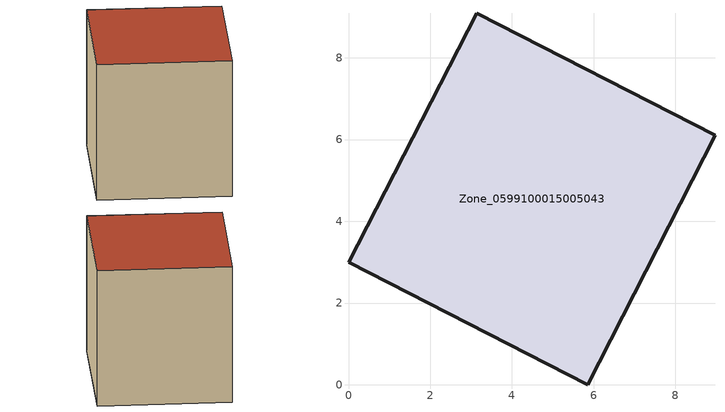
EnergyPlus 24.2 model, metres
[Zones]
Zone_0599100015005043
 floor ground (C_G): 3.14,9.09 8.97,6.11 5.85,0 0,2.99 z0.95
 wall outside (C_F): 8.97,6.11 3.14,9.09 0,2.99 5.85,0 8.97,6.11 z0.95:8.03
 roof outside (C_R): 0,2.99 5.85,0 8.97,6.11 3.14,9.09 z8.03
[BUILDING]
Pand.0599100015005043: North Axis=0; Terrain=City; Loads Convergence Tolerance Value=0.04; Temperature Convergence Tolerance Value=0.4; Solar Distribution=FullExterior; Maximum Number of Warmup Days=25; Minimum Number of Warmup Days=1
[Site:Location]
Rotterdam.The.Hague.AP_ZH_NLD Design_Conditions: Latitude=51.96; Longitude=4.45; Time Zone=1; Elevation=-4.5
[SITE:GROUNDTEMPERATURE:BUILDINGSURFACE]
18, 18, 18, 18, 18, 18, 18, 18, 18, 18, 18, 18
[MATERIAL] Thermal Absorptance=0.9; Solar Absorptance=0.7; Visible Absorptance=0.7
Name | Roughness | Thickness | Conductivity | Density | Specific Heat
G.TC.1946-1964 | MediumSmooth | 0.15 | 1 | 540 | 1210
F.TC.1946-1964 | Rough | 0.3 | 0.857143 | 1920 | 840
R.TC.1946-1964 | MediumRough | 0.2 | 0.235294 | 1500 | 1000
[CONSTRUCTION]
C_G: G.TC.1946-1964
C_F: F.TC.1946-1964
C_R: R.TC.1946-1964
[ZONE]
Zone_0599100015005043: Type=1; Multiplier=1; Ceiling Height=Autocalculate; Volume=Autocalculate; Floor Area=autocalculate; Part of Total Floor Area=Yes
[ZONEINFILTRATION:DESIGNFLOWRATE]
Infil_Zone_0599100015005043: Zone or ZoneList or Space or SpaceList=Zone_0599100015005043; Schedule=AlwaysOn; Design Flow Rate Calculation Method=Flow/Area; Flow Rate per Floor Area=0.003; Constant Term Coefficient=1; Temperature Term Coefficient=0; Velocity Term Coefficient=0; Velocity Squared Term Coefficient=0
[HVACTEMPLATE:ZONE:IDEALLOADSAIRSYSTEM]
Zone_0599100015005043: Maximum Heating Supply Air Temperature=50; Minimum Cooling Supply Air Temperature=13; Maximum Heating Supply Air Humidity Ratio=0.0156; Minimum Cooling Supply Air Humidity Ratio=0.0077; Heating Limit=NoLimit; Cooling Limit=NoLimit; Dehumidification Control Type=ConstantSensibleHeatRatio; Cooling Sensible Heat Ratio=0.7; Dehumidification Setpoint=60; Humidification Control Type=None; Humidification Setpoint=30; Outdoor Air Method=None; Outdoor Air Flow Rate per Person=0.00944; Outdoor Air Flow Rate per Zone Floor Area=0; Outdoor Air Flow Rate per Zone=0; Demand Controlled Ventilation Type=None; Outdoor Air Economizer Type=NoEconomizer; Heat Recovery Type=None; Sensible Heat Recovery Effectiveness=0.7; Latent Heat Recovery Effectiveness=0.65
[ZONECONTROL:THERMOSTAT]
ThermostatControl_Zone_0599100015005043: Zone or ZoneList=Zone_0599100015005043; Control Type Schedule=DualSetpointControlType; Control 1=Thermostat_Zone_0599100015005043; Temperature Difference Between Cutout And Setpoint=0
[THERMOSTATSETPOINT:DUALSETPOINT]
Thermostat_Zone_0599100015005043: Heating Setpoint Temperature Schedule=HeatingSetpoint_Zone_0599100015005043; Cooling Setpoint Temperature Schedule=CoolingSetpoint_Zone_0599100015005043
[SCHEDULE:COMPACT]
HeatingSetpoint_Zone_0599100015005043: Through: 12/31, For: AllDays, Until: 24:00, 21
CoolingSetpoint_Zone_0599100015005043: Through: 12/31, For: AllDays, Until: 24:00, 24
DualSetpointControlType: Through: 12/31, For: AllDays, Until: 24:00, 4
AlwaysOn: Through: 12/31, For: AllDays, Until: 24:00, 1
